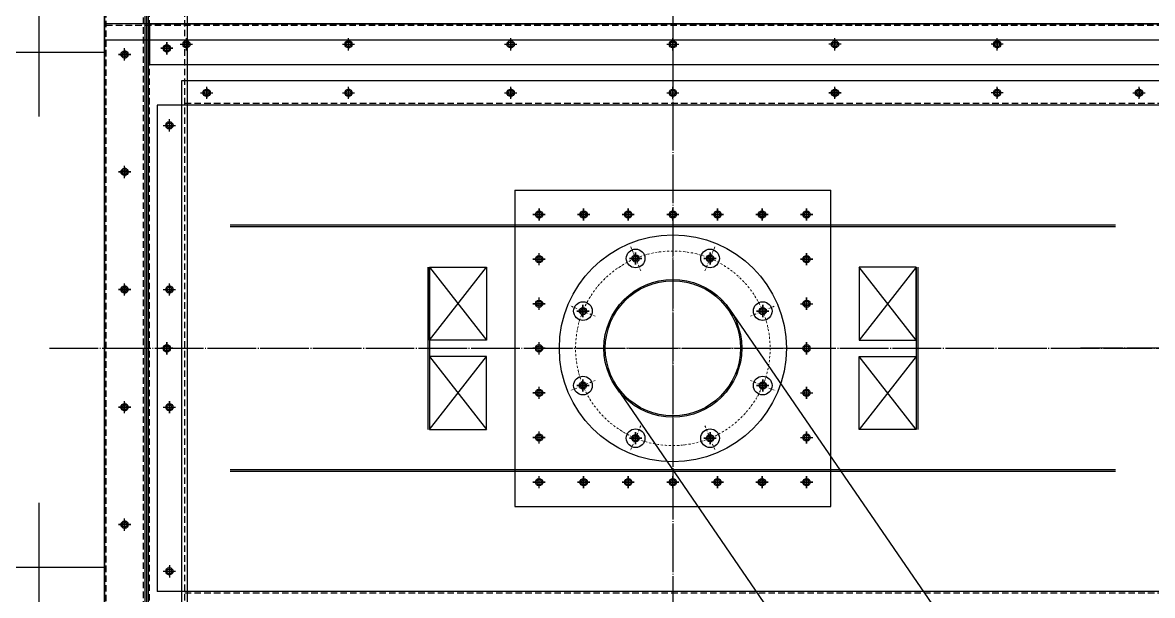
# Model space of a CAD drawing. Header units: millimetres. Extents: x 1037 to 22896, y 879 to 16337.
# Drawn here: x 4051 to 5445, y 11881 to 12587 of the extents above; entities that cross this region are included whole.
import ezdxf

# ---------------------------------------------------------------- set-up
doc = ezdxf.new("R2010")
doc.units = ezdxf.units.MM
for name, pattern in [('CENTER', [65, 60, -2, 1, -2]), ('DGN Style 4', [4.8, 2.4, -1.2, 0, -1.2]), ('HIDDEN', [3, 2, -1])]:
    doc.linetypes.add(name, pattern=pattern)
doc.layers.add('CENTER', color=1, linetype='CENTER')
doc.layers.add('숨은선', color=5, linetype='HIDDEN')
doc.layers.add('L(c)', color=1, linetype='DGN Style 4', lineweight=5)

msp = doc.modelspace()

# ---------------------------------------------------------------- hatches: boundary and pattern name
h = msp.add_hatch()
h.set_pattern_fill('CROSS', scale=50)
h.set_pattern_definition([(0, (-360815.6417647919, 1851827.810480012), (317.5, 317.5), [158.75, -476.25]), (90, (-360736.2667647919, 1851748.435480012), (-317.5, 317.5), [158.75, -476.25])])
h.paths.add_polyline_path([(4152.201720930723, 13785.37601528359), (3852.201720930723, 13785.37601528359), (3852.20172093084, 10585.37601528359), (4152.20172093084, 10585.37601528359)])

# ---------------------------------------------------------------- linework, layer by layer
for p, q in [((4152.138300513005, 13733.37601528347), (4152.138300513005, 10637.37601528359)), ((4152.201720930723, 10637.37601528347), (4152.201720930723, 13733.37601528347)), ((4202.201720930723, 13733.37601528347), (4202.201720930723, 10637.37601528347)), ((4204.201720930723, 13733.37601528347), (4204.201720930723, 10637.37601528347)), ((4206.138300513237, 13733.37601528347), (4206.138300513237, 10637.37601528359)), ((4254.138300513237, 13733.37601528347), (4254.138300513237, 10637.37601528359)), ((4254.201720930723, 13733.37601528347), (4254.201720930956, 10637.37601528347)), ((5554.331996083347, 12585.37601528336), (4152.138300513005, 12585.37601528336)), ((4152.138300513237, 12585.37601528336), (4152.138300513237, 11785.37601528336)), ((5554.331996083347, 12565.37601528336), (4152.138300513237, 12565.37601528336)), ((4247.331996082881, 12515.37601528336), (4247.331996082881, 11855.37601528336)), ((5459.331996082881, 12515.37601528336), (4247.331996082881, 12515.37601528336)), ((5489.331996082881, 12485.37601528336), (4217.331996083114, 12485.37601528336)), ((4658.331996082881, 12380.37601528336), (5048.331996082881, 12380.37601528336)), ((4658.331996082881, 12380.37601528336), (4658.331996082881, 11990.37601528336)), ((5048.331996082881, 11990.37601528336), (5048.331996082881, 12380.37601528336)), ((5399.331996082881, 12337.37601528336), (4307.331996083114, 12337.37601528336)), ((5399.331996082881, 12335.37601528336), (4307.331996083114, 12335.37601528336)), ((4551.331996083114, 12285.37601528336), (4551.331996083114, 12085.37601528347)), ((4553.331996083114, 12285.37601528336), (4553.331996083114, 12085.37601528347)), ((5153.331996082881, 12285.37601528347), (5153.331996082881, 12085.37601528347)), ((5155.331996082881, 12285.37601528347), (5155.331996082881, 12085.37601528347)), ((4923.416551106464, 12233.47128685105), (5775.748369452398, 10992.06380158274)), ((4783.247441059531, 12137.28074371566), (5640.307380341314, 10888.37076743129)), ((5399.331996082881, 12035.37601528347), (4307.331996083114, 12035.37601528336)), ((5399.331996082881, 12033.37601528347), (4307.331996083114, 12033.37601528336)), ((4658.331996082881, 11990.37601528336), (5048.331996082881, 11990.37601528336)), ((5489.331996082881, 11885.37601528347), (4217.331996083114, 11885.37601528336))]:
    msp.add_line(p, q)
at = {"color": 7}
for p, q in [((4208.331996082881, 12535.37601528347), (4208.331996082881, 12585.37601528347)), ((4208.331996082881, 12585.37601528347), (5498.331996082881, 12585.37601528347)), ((4208.331996082881, 12535.37601528347), (5498.331996082881, 12535.37601528347)), ((4217.331996083114, 12485.37601528336), (4217.331996083114, 11885.37601528336)), ((4553.331996083114, 12285.37601528336), (4623.331996083347, 12285.37601528336)), ((4553.331996083114, 12195.37601528336), (4553.331996083114, 12285.37601528336)), ((4553.331996083114, 12285.37601528336), (4623.331996083347, 12195.37601528336)), ((4553.331996083114, 12195.37601528336), (4623.331996083347, 12285.37601528336)), ((4623.331996083347, 12285.37601528336), (4623.331996083347, 12195.37601528336)), ((5153.331996082881, 12285.37601528336), (5083.331996082881, 12285.37601528336)), ((5083.331996082881, 12285.37601528336), (5083.331996082881, 12195.37601528336)), ((5153.331996082881, 12285.37601528336), (5083.331996082881, 12195.37601528336)), ((5153.331996082881, 12195.37601528336), (5083.331996082881, 12285.37601528336)), ((5153.331996082881, 12195.37601528336), (5153.331996082881, 12285.37601528336)), ((4623.331996083347, 12195.37601528336), (4553.331996083114, 12195.37601528336)), ((5083.331996082881, 12195.37601528336), (5153.331996082881, 12195.37601528336)), ((4623.331996083347, 12175.37601528336), (4553.331996083114, 12175.37601528336)), ((4553.331996083114, 12175.37601528336), (4553.331996083114, 12085.37601528336)), ((4553.331996083114, 12085.37601528336), (4623.331996083347, 12175.37601528336)), ((4553.331996083114, 12175.37601528336), (4623.331996083347, 12085.37601528336)), ((4623.331996083347, 12085.37601528336), (4623.331996083347, 12175.37601528336)), ((5083.331996082881, 12085.37601528336), (5083.331996082881, 12175.37601528336)), ((5083.331996082881, 12175.37601528336), (5153.331996082881, 12175.37601528336)), ((5153.331996082881, 12085.37601528336), (5083.331996082881, 12175.37601528336)), ((5153.331996082881, 12175.37601528336), (5083.331996082881, 12085.37601528336)), ((5153.331996082881, 12175.37601528336), (5153.331996082881, 12085.37601528336)), ((4553.331996083114, 12085.37601528336), (4623.331996083347, 12085.37601528336)), ((5153.331996082881, 12085.37601528336), (5083.331996082881, 12085.37601528336))]:
    msp.add_line(p, q, dxfattribs=at)
at = {"color": 1}
for p, q in [((4695.831996082881, 12350.37601528336), (4680.831996082881, 12350.37601528336)), ((4688.331996082881, 12357.87601528336), (4688.331996082881, 12342.87601528336)), ((4750.831996082881, 12350.37601528336), (4735.831996082881, 12350.37601528336)), ((4743.331996082881, 12357.87601528336), (4743.331996082881, 12342.87601528336)), ((4805.831996082881, 12350.37601528336), (4790.831996082881, 12350.37601528336)), ((4798.331996082881, 12357.87601528336), (4798.331996082881, 12342.87601528336)), ((4860.831996082881, 12350.37601528336), (4845.831996082881, 12350.37601528336)), ((4853.331996082881, 12357.87601528336), (4853.331996082881, 12342.87601528336)), ((4915.831996082881, 12350.37601528336), (4900.831996082881, 12350.37601528336)), ((4908.331996082881, 12357.87601528336), (4908.331996082881, 12342.87601528336)), ((4970.831996082881, 12350.37601528336), (4955.831996082881, 12350.37601528336)), ((4963.331996082881, 12357.87601528336), (4963.331996082881, 12342.87601528336)), ((5025.831996082881, 12350.37601528336), (5010.831996082881, 12350.37601528336)), ((5010.831996082881, 12350.37601528347), (5025.831996082881, 12350.37601528347)), ((5018.331996082881, 12357.87601528336), (5018.331996082881, 12342.87601528336)), ((5018.331996082881, 12357.87601528347), (5018.331996082881, 12342.87601528347)), ((4695.831996082881, 12295.37601528347), (4680.831996082881, 12295.37601528347)), ((4688.331996082881, 12287.87601528347), (4688.331996082881, 12302.87601528347)), ((4814.909984199185, 12296.24155918469), (4799.909984199185, 12296.24155918469)), ((4807.409984199185, 12303.74155918469), (4807.409984199185, 12288.74155918469)), ((4906.754007966811, 12296.24155918469), (4891.754007966811, 12296.24155918469)), ((4899.254007966811, 12303.74155918469), (4899.254007966811, 12288.74155918469)), ((5025.831996082881, 12295.37601528336), (5010.831996082881, 12295.37601528336)), ((5010.831996082881, 12295.37601528347), (5025.831996082881, 12295.37601528347)), ((5018.331996082881, 12302.87601528336), (5018.331996082881, 12287.87601528336)), ((5018.331996082881, 12302.87601528347), (5018.331996082881, 12287.87601528347)), ((4695.831996082881, 12240.37601528347), (4680.831996082881, 12240.37601528347)), ((4688.331996082881, 12232.87601528347), (4688.331996082881, 12247.87601528347)), ((4742.466452181427, 12238.79802716717), (4742.466452181427, 12223.79802716717)), ((4964.197539984336, 12238.79802716717), (4964.197539984336, 12223.79802716717)), ((5010.831996082881, 12240.37601528347), (5025.831996082881, 12240.37601528347)), ((5018.331996082881, 12247.87601528347), (5018.331996082881, 12232.87601528347)), ((4749.966452181427, 12231.29802716717), (4734.966452181427, 12231.29802716717)), ((4971.697539984336, 12231.29802716717), (4956.697539984336, 12231.29802716717)), ((4695.831996082881, 12185.37601528347), (4680.831996082881, 12185.37601528347)), ((4688.331996082881, 12177.87601528347), (4688.331996082881, 12192.87601528347)), ((5010.831996082881, 12185.37601528347), (5025.831996082881, 12185.37601528347)), ((5018.331996082881, 12192.87601528347), (5018.331996082881, 12177.87601528347)), ((4749.966452181427, 12139.45400339954), (4734.966452181427, 12139.45400339954)), ((4742.466452181427, 12146.95400339954), (4742.466452181427, 12131.95400339954)), ((4971.697539984336, 12139.45400339954), (4956.697539984336, 12139.45400339954)), ((4964.197539984336, 12146.95400339954), (4964.197539984336, 12131.95400339954)), ((4695.831996082881, 12130.37601528347), (4680.831996082881, 12130.37601528347)), ((4688.331996082881, 12122.87601528347), (4688.331996082881, 12137.87601528347)), ((5010.831996082881, 12130.37601528347), (5025.831996082881, 12130.37601528347)), ((5018.331996082881, 12137.87601528347), (5018.331996082881, 12122.87601528347)), ((4688.331996082881, 12067.87601528347), (4688.331996082881, 12082.87601528347)), ((5018.331996082881, 12082.87601528347), (5018.331996082881, 12067.87601528347)), ((4695.831996082881, 12075.37601528347), (4680.831996082881, 12075.37601528347)), ((4814.909984199185, 12074.51047138202), (4799.909984199185, 12074.51047138202)), ((4807.409984199185, 12082.01047138202), (4807.409984199185, 12067.01047138202)), ((4906.754007966811, 12074.51047138202), (4891.754007966811, 12074.51047138202)), ((4899.254007966811, 12082.01047138202), (4899.254007966811, 12067.01047138202)), ((5010.831996082881, 12075.37601528347), (5025.831996082881, 12075.37601528347)), ((4688.331996082881, 12012.87601528347), (4688.331996082881, 12027.87601528347)), ((4743.331996082881, 12027.87601528336), (4743.331996082881, 12012.87601528336)), ((4798.331996082881, 12027.87601528336), (4798.331996082881, 12012.87601528336)), ((4853.331996082881, 12027.87601528336), (4853.331996082881, 12012.87601528336)), ((4908.331996082881, 12027.87601528336), (4908.331996082881, 12012.87601528336)), ((4963.331996082881, 12027.87601528336), (4963.331996082881, 12012.87601528336)), ((5018.331996082881, 12027.87601528336), (5018.331996082881, 12012.87601528336)), ((5018.331996082881, 12027.87601528347), (5018.331996082881, 12012.87601528347)), ((4695.831996082881, 12020.37601528347), (4680.831996082881, 12020.37601528347)), ((4750.831996082881, 12020.37601528336), (4735.831996082881, 12020.37601528336)), ((4805.831996082881, 12020.37601528336), (4790.831996082881, 12020.37601528336)), ((4860.831996082881, 12020.37601528336), (4845.831996082881, 12020.37601528336)), ((4915.831996082881, 12020.37601528336), (4900.831996082881, 12020.37601528336)), ((4970.831996082881, 12020.37601528336), (4955.831996082881, 12020.37601528336)), ((5025.831996082881, 12020.37601528336), (5010.831996082881, 12020.37601528336)), ((5010.831996082881, 12020.37601528347), (5025.831996082881, 12020.37601528347))]:
    msp.add_line(p, q, dxfattribs=at)
at = {"color": 7}
msp.add_lwpolyline([(4152.201720930723, 13785.37601528359), (3852.201720930723, 13785.37601528359), (3852.20172093084, 10585.37601528359), (4152.20172093084, 10585.37601528359)], close=True, dxfattribs=at)
for centre, radius in [((4229.138300513237, 12555.37601528324), 4.5), ((4229.138300513237, 12555.37601528324), 4.5), ((4229.201720931422, 12555.37601528347), 3), ((4253.331996083114, 12560.37601528347), 4.5), ((4253.331996082881, 12560.37601528347), 3), ((4453.331996082881, 12560.37601528347), 4.5), ((4453.331996082881, 12560.37601528347), 3), ((4653.331996082881, 12560.37601528347), 4.5), ((4653.331996082881, 12560.37601528347), 3), ((4853.331996082881, 12560.37601528347), 4.5), ((4853.331996082881, 12560.37601528347), 3), ((5053.331996083114, 12560.37601528347), 4.5), ((5053.331996082881, 12560.37601528347), 3), ((5253.331996082881, 12560.37601528347), 4.5), ((5253.331996082881, 12560.37601528347), 3), ((4177.138300513237, 12547.87601528336), 4.500000000000001), ((4177.138300513237, 12547.87601528336), 4.5), ((4177.201720930723, 12547.87601528347), 3), ((4177.201720930723, 12547.87601528347), 3), ((4177.201720930723, 12547.87601528347), 3), ((4177.201720930723, 12547.87601528347), 3), ((4278.331996083114, 12500.37601528336), 4.5), ((4278.331996082881, 12500.37601528336), 3), ((4453.331996082881, 12500.37601528336), 4.5), ((4453.331996082881, 12500.37601528336), 3), ((4653.331996082881, 12500.37601528336), 4.5), ((4653.331996082881, 12500.37601528336), 3), ((4853.331996082881, 12500.37601528336), 4.5), ((4853.331996082881, 12500.37601528336), 3), ((5053.331996083347, 12500.37601528336), 4.5), ((5053.331996083114, 12500.37601528336), 3), ((5253.331996083347, 12500.37601528336), 4.5), ((5253.331996083114, 12500.37601528336), 3), ((5428.331996082881, 12500.37601528336), 4.5), ((5428.331996082881, 12500.37601528336), 3), ((4232.331996082881, 12460.37601528336), 4.5), ((4232.331996082881, 12460.37601528336), 3), ((4177.138300513237, 12402.87601528336), 4.500000000000001), ((4177.138300513237, 12402.87601528336), 4.5), ((4177.201720930723, 12402.87601528347), 3), ((4177.201720930723, 12402.87601528347), 3), ((4177.201720930723, 12402.87601528347), 3), ((4177.201720930723, 12402.87601528347), 3), ((4688.331996082881, 12350.37601528336), 4.5), ((4688.331996082881, 12350.37601528336), 3), ((4743.331996082881, 12350.37601528336), 4.5), ((4743.331996082881, 12350.37601528336), 3), ((4798.331996082881, 12350.37601528336), 4.5), ((4798.331996082881, 12350.37601528336), 3), ((4853.331996082881, 12350.37601528336), 4.5), ((4853.331996082881, 12350.37601528336), 3), ((4908.331996082881, 12350.37601528336), 4.5), ((4908.331996082881, 12350.37601528336), 3), ((4963.331996082881, 12350.37601528336), 4.5), ((4963.331996082881, 12350.37601528336), 3), ((5018.331996082881, 12350.37601528336), 4.5), ((5018.331996082881, 12350.37601528347), 4.500000000000001), ((5018.331996082881, 12350.37601528347), 3), ((4853.331996082881, 12185.37601528336), 140), ((4807.409984199185, 12296.24155918469), 11.5), ((4899.254007966811, 12296.24155918469), 11.5), ((4688.331996082881, 12295.37601528347), 4.5), ((4688.331996082881, 12295.37601528347), 3), ((4807.409984199185, 12296.24155918469), 4.5), ((4807.409984199185, 12296.24155918481), 3), ((4899.254007966811, 12296.24155918469), 4.5), ((4899.254007966811, 12296.24155918469), 3), ((5018.331996082881, 12295.37601528336), 4.5), ((5018.331996082881, 12295.37601528347), 4.500000000000001), ((5018.331996082881, 12295.37601528336), 3), ((4853.331996082881, 12185.37601528336), 85), ((4853.331996082881, 12185.37601528336), 83.3), ((4177.138300513237, 12257.87601528336), 4.500000000000001), ((4177.138300513237, 12257.87601528336), 4.5), ((4177.201720930723, 12257.87601528359), 3), ((4177.201720930723, 12257.87601528359), 3), ((4177.201720930723, 12257.87601528359), 3), ((4177.201720930723, 12257.87601528359), 3), ((4177.201720930723, 12257.87601528359), 3), ((4177.201720930723, 12257.87601528359), 3), ((4177.201720930723, 12257.87601528359), 3), ((4177.201720930723, 12257.87601528359), 3), ((4177.201720930723, 12257.87601528347), 3), ((4177.201720930723, 12257.87601528347), 3), ((4177.201720930723, 12257.87601528347), 3), ((4177.201720930723, 12257.87601528347), 3), ((4232.331996083114, 12257.87601528336), 4.5), ((4232.331996082881, 12257.87601528336), 3), ((4688.331996082881, 12240.37601528347), 4.5), ((4688.331996082881, 12240.37601528347), 3), ((4742.466452181427, 12231.29802716717), 11.5), ((4742.466452181427, 12231.29802716717), 4.5), ((4964.197539984336, 12231.29802716717), 11.5), ((4964.197539984336, 12231.29802716717), 4.5), ((5018.331996082881, 12240.37601528347), 4.500000000000001), ((5018.331996082881, 12240.37601528347), 3), ((4742.466452181427, 12231.29802716717), 3), ((4964.197539984336, 12231.29802716717), 3), ((4229.138300513237, 12185.37601528324), 4.5), ((4229.138300513237, 12185.37601528324), 4.5), ((4229.201720931422, 12185.37601528347), 3), ((4688.331996082881, 12185.37601528347), 4.5), ((4688.331996082881, 12185.37601528347), 3), ((5018.331996082881, 12185.37601528347), 4.500000000000001), ((5018.331996082881, 12185.37601528336), 3), ((4742.466452181427, 12139.45400339954), 11.5), ((4742.466452181427, 12139.45400339954), 4.5), ((4742.466452181427, 12139.45400339954), 3), ((4964.197539984336, 12139.45400339966), 11.5), ((4964.197539984336, 12139.45400339954), 4.5), ((4964.197539984336, 12139.45400339943), 3), ((4688.331996082881, 12130.37601528347), 4.5), ((4688.331996082881, 12130.37601528347), 3), ((5018.331996082881, 12130.37601528347), 4.500000000000001), ((5018.331996082881, 12130.37601528347), 3), ((4177.138300513237, 12112.87601528336), 4.500000000000001), ((4177.138300513237, 12112.87601528336), 4.5), ((4177.201720930723, 12112.87601528359), 3), ((4177.201720930723, 12112.87601528359), 3), ((4177.201720930723, 12112.87601528359), 3), ((4177.201720930723, 12112.87601528359), 3), ((4232.331996083114, 12112.87601528336), 4.5), ((4232.331996082881, 12112.87601528336), 3), ((4807.409984199185, 12074.51047138202), 11.5), ((4899.254007966811, 12074.51047138202), 11.5), ((4688.331996082881, 12075.37601528347), 4.5), ((4688.331996082881, 12075.37601528347), 3), ((4807.409984199185, 12074.51047138202), 4.5), ((4807.409984199185, 12074.51047138202), 3), ((4899.254007966811, 12074.51047138202), 4.5), ((4899.254007966811, 12074.51047138202), 3), ((5018.331996082881, 12075.37601528347), 4.500000000000001), ((5018.331996082881, 12075.37601528347), 3), ((4688.331996082881, 12020.37601528347), 4.5), ((4688.331996082881, 12020.37601528347), 3), ((4743.331996082881, 12020.37601528336), 4.5), ((4743.331996082881, 12020.37601528336), 3), ((4798.331996082881, 12020.37601528336), 4.5), ((4798.331996082881, 12020.37601528336), 3), ((4853.331996082881, 12020.37601528336), 4.5), ((4853.331996082881, 12020.37601528336), 3), ((4908.331996082881, 12020.37601528336), 4.5), ((4908.331996082881, 12020.37601528336), 3), ((4963.331996082881, 12020.37601528336), 4.5), ((4963.331996082881, 12020.37601528336), 3), ((5018.331996082881, 12020.37601528336), 4.5), ((5018.331996082881, 12020.37601528347), 4.500000000000001), ((5018.331996082881, 12020.37601528347), 3), ((4177.138300513237, 11967.87601528336), 4.500000000000001), ((4177.138300513237, 11967.87601528336), 4.5), ((4177.201720930723, 11967.87601528359), 3), ((4177.201720930723, 11967.87601528359), 3), ((4177.201720930723, 11967.87601528359), 3), ((4177.201720930723, 11967.87601528359), 3), ((4232.331996082881, 11910.37601528336), 4.5), ((4232.331996082881, 11910.37601528336), 3)]:
    msp.add_circle(centre, radius)
at = {"layer": 'CENTER'}
for p, q in [((4853.331996082881, 12619.35352326518), (4853.331996082881, 11762.635696436)), ((4229.138300513237, 12562.87601528324), (4229.138300513237, 12547.87601528324)), ((4229.138300513237, 12562.87601528324), (4229.138300513237, 12547.87601528324)), ((4229.138300513237, 12549.65059949651), (4229.138300513237, 12561.10143106997)), ((4229.138300513237, 12561.10143106997), (4229.138300513237, 12549.65059949651)), ((4229.138300513237, 12549.65059949651), (4229.138300513237, 12561.10143106997)), ((4229.138300513237, 12561.10143106997), (4229.138300513237, 12549.65059949651)), ((4229.201720931422, 12547.87601528347), (4229.201720931422, 12562.87601528347)), ((4245.831996083114, 12560.37601528347), (4260.831996083114, 12560.37601528347)), ((4245.831996082881, 12560.37601528347), (4260.831996082881, 12560.37601528347)), ((4245.831996082881, 12560.37601528347), (4260.831996082881, 12560.37601528347)), ((4247.606580296153, 12560.37601528347), (4259.057411869609, 12560.37601528347)), ((4247.606580296153, 12560.37601528347), (4259.057411869609, 12560.37601528347)), ((4253.331996082881, 12552.87601528347), (4253.331996082881, 12567.87601528347)), ((4253.331996082881, 12552.87601528347), (4253.331996082881, 12567.87601528347)), ((4253.331996082881, 12552.87601528347), (4253.331996082881, 12567.87601528347)), ((4253.331996082881, 12566.1014310702), (4253.331996082881, 12554.65059949674)), ((4253.331996082881, 12554.65059949674), (4253.331996082881, 12566.1014310702)), ((4253.331996082881, 12566.1014310702), (4253.331996082881, 12554.65059949674)), ((4253.331996082881, 12554.65059949674), (4253.331996082881, 12566.1014310702)), ((4445.831996082881, 12560.37601528347), (4460.831996082881, 12560.37601528347)), ((4445.831996082881, 12560.37601528347), (4460.831996082881, 12560.37601528347)), ((4445.831996082881, 12560.37601528347), (4460.831996082881, 12560.37601528347)), ((4447.606580296153, 12560.37601528347), (4459.057411869609, 12560.37601528347)), ((4447.606580296153, 12560.37601528347), (4459.057411869609, 12560.37601528347)), ((4453.331996082881, 12552.87601528347), (4453.331996082881, 12567.87601528347)), ((4453.331996082881, 12552.87601528347), (4453.331996082881, 12567.87601528347)), ((4453.331996082881, 12552.87601528347), (4453.331996082881, 12567.87601528347)), ((4453.331996082881, 12566.1014310702), (4453.331996082881, 12554.65059949674)), ((4453.331996082881, 12554.65059949674), (4453.331996082881, 12566.1014310702)), ((4453.331996082881, 12566.1014310702), (4453.331996082881, 12554.65059949674)), ((4453.331996082881, 12554.65059949674), (4453.331996082881, 12566.1014310702)), ((4645.831996082881, 12560.37601528347), (4660.831996082881, 12560.37601528347)), ((4645.831996082881, 12560.37601528347), (4660.831996082881, 12560.37601528347)), ((4645.831996082881, 12560.37601528347), (4660.831996082881, 12560.37601528347)), ((4647.606580296153, 12560.37601528347), (4659.057411869609, 12560.37601528347)), ((4647.606580296153, 12560.37601528347), (4659.057411869609, 12560.37601528347)), ((4653.331996082881, 12552.87601528347), (4653.331996082881, 12567.87601528347)), ((4653.331996082881, 12552.87601528347), (4653.331996082881, 12567.87601528347)), ((4653.331996082881, 12552.87601528347), (4653.331996082881, 12567.87601528347)), ((4653.331996082881, 12566.1014310702), (4653.331996082881, 12554.65059949674)), ((4653.331996082881, 12554.65059949674), (4653.331996082881, 12566.1014310702)), ((4653.331996082881, 12566.1014310702), (4653.331996082881, 12554.65059949674)), ((4653.331996082881, 12554.65059949674), (4653.331996082881, 12566.1014310702)), ((4845.831996082881, 12560.37601528347), (4860.831996082881, 12560.37601528347)), ((4845.831996082881, 12560.37601528347), (4860.831996082881, 12560.37601528347)), ((4845.831996082881, 12560.37601528347), (4860.831996082881, 12560.37601528347)), ((4847.606580296153, 12560.37601528347), (4859.057411869609, 12560.37601528347)), ((4847.606580296153, 12560.37601528347), (4859.057411869609, 12560.37601528347)), ((4853.331996082881, 12552.87601528347), (4853.331996082881, 12567.87601528347)), ((4853.331996082881, 12552.87601528347), (4853.331996082881, 12567.87601528347)), ((4853.331996082881, 12566.1014310702), (4853.331996082881, 12554.65059949674)), ((4853.331996082881, 12554.65059949674), (4853.331996082881, 12566.1014310702)), ((4853.331996082881, 12566.1014310702), (4853.331996082881, 12554.65059949674)), ((4853.331996082881, 12554.65059949674), (4853.331996082881, 12566.1014310702)), ((5060.831996083114, 12560.37601528347), (5045.831996083114, 12560.37601528347)), ((5060.831996082881, 12560.37601528347), (5045.831996082881, 12560.37601528347)), ((5060.831996082881, 12560.37601528347), (5045.831996082881, 12560.37601528347)), ((5059.057411869609, 12560.37601528347), (5047.606580296153, 12560.37601528347)), ((5059.057411869609, 12560.37601528347), (5047.606580296153, 12560.37601528347)), ((5053.331996083114, 12552.87601528347), (5053.331996083114, 12567.87601528347)), ((5053.331996082881, 12552.87601528347), (5053.331996082881, 12567.87601528347)), ((5053.331996082881, 12552.87601528347), (5053.331996082881, 12567.87601528347)), ((5053.331996082881, 12566.1014310702), (5053.331996082881, 12554.65059949674)), ((5053.331996082881, 12554.65059949674), (5053.331996082881, 12566.1014310702)), ((5053.331996082881, 12566.1014310702), (5053.331996082881, 12554.65059949674)), ((5053.331996082881, 12554.65059949674), (5053.331996082881, 12566.1014310702)), ((5260.831996083114, 12560.37601528347), (5245.831996083114, 12560.37601528347)), ((5260.831996082881, 12560.37601528347), (5245.831996082881, 12560.37601528347)), ((5260.831996082881, 12560.37601528347), (5245.831996082881, 12560.37601528347)), ((5259.057411869609, 12560.37601528347), (5247.606580296153, 12560.37601528347)), ((5259.057411869609, 12560.37601528347), (5247.606580296153, 12560.37601528347)), ((5253.331996083114, 12552.87601528347), (5253.331996083114, 12567.87601528347)), ((5253.331996082881, 12552.87601528347), (5253.331996082881, 12567.87601528347)), ((5253.331996082881, 12552.87601528347), (5253.331996082881, 12567.87601528347)), ((5253.331996082881, 12566.1014310702), (5253.331996082881, 12554.65059949674)), ((5253.331996082881, 12554.65059949674), (5253.331996082881, 12566.1014310702)), ((5253.331996082881, 12566.1014310702), (5253.331996082881, 12554.65059949674)), ((5253.331996082881, 12554.65059949674), (5253.331996082881, 12566.1014310702)), ((4184.638300513237, 12547.87601528336), (4169.638300513237, 12547.87601528336)), ((4169.638300513237, 12547.87601528336), (4184.638300513237, 12547.87601528336)), ((4182.863716299966, 12547.87601528336), (4171.412884726509, 12547.87601528336)), ((4182.819258802658, 12547.87601528347), (4171.457342223817, 12547.87601528359)), ((4177.138300513237, 12540.37601528336), (4177.138300513237, 12555.37601528336)), ((4177.138300513237, 12540.37601528336), (4177.138300513237, 12555.37601528336)), ((4177.138300513237, 12553.60143107008), (4177.138300513237, 12542.15059949663)), ((4177.138300513237, 12542.15059949663), (4177.138300513237, 12553.60143107008)), ((4177.201720930723, 12552.87601528347), (4177.201720930723, 12542.87601528347)), ((4177.201720930723, 12552.87601528347), (4177.201720930723, 12542.87601528347)), ((4177.201720930723, 12552.87601528347), (4177.201720930723, 12542.87601528347)), ((4177.201720930723, 12552.87601528347), (4177.201720930723, 12542.87601528347)), ((4236.638300513237, 12555.37601528324), (4221.638300513237, 12555.37601528324)), ((4236.638300513237, 12555.37601528324), (4221.638300513237, 12555.37601528324)), ((4221.701720931422, 12555.37601528347), (4236.701720931422, 12555.37601528347)), ((4234.863716299966, 12555.37601528324), (4223.412884726509, 12555.37601528324)), ((4234.863716299966, 12555.37601528324), (4223.412884726509, 12555.37601528324)), ((4270.831996082881, 12500.37601528336), (4285.831996082881, 12500.37601528336)), ((4270.831996082881, 12500.37601528336), (4285.831996082881, 12500.37601528336)), ((4270.831996082881, 12500.37601528336), (4285.831996082881, 12500.37601528336)), ((4272.606580296153, 12500.37601528336), (4284.057411869842, 12500.37601528336)), ((4272.606580296153, 12500.37601528336), (4284.057411869609, 12500.37601528336)), ((4278.331996082881, 12492.87601528336), (4278.331996082881, 12507.87601528336)), ((4278.331996082881, 12492.87601528336), (4278.331996082881, 12507.87601528336)), ((4278.331996082881, 12492.87601528336), (4278.331996082881, 12507.87601528336)), ((4278.331996082881, 12506.10143107008), (4278.331996082881, 12494.65059949663)), ((4278.331996082881, 12494.65059949663), (4278.331996082881, 12506.10143107008)), ((4278.331996082881, 12506.10143107008), (4278.331996082881, 12494.65059949663)), ((4278.331996082881, 12494.65059949663), (4278.331996082881, 12506.10143107008)), ((4445.831996082881, 12500.37601528336), (4460.831996082881, 12500.37601528336)), ((4445.831996082881, 12500.37601528336), (4460.831996082881, 12500.37601528336)), ((4445.831996082881, 12500.37601528336), (4460.831996082881, 12500.37601528336)), ((4447.606580296153, 12500.37601528336), (4459.057411869609, 12500.37601528336)), ((4447.606580296153, 12500.37601528336), (4459.057411869609, 12500.37601528336)), ((4453.331996082881, 12492.87601528336), (4453.331996082881, 12507.87601528336)), ((4453.331996082881, 12492.87601528336), (4453.331996082881, 12507.87601528336)), ((4453.331996082881, 12492.87601528336), (4453.331996082881, 12507.87601528336)), ((4453.331996082881, 12506.10143107008), (4453.331996082881, 12494.65059949663)), ((4453.331996082881, 12494.65059949663), (4453.331996082881, 12506.10143107008)), ((4453.331996082881, 12506.10143107008), (4453.331996082881, 12494.65059949663)), ((4453.331996082881, 12494.65059949663), (4453.331996082881, 12506.10143107008)), ((4645.831996082881, 12500.37601528336), (4660.831996082881, 12500.37601528336)), ((4645.831996082881, 12500.37601528336), (4660.831996082881, 12500.37601528336)), ((4645.831996082881, 12500.37601528336), (4660.831996082881, 12500.37601528336)), ((4647.606580296153, 12500.37601528336), (4659.057411869609, 12500.37601528336)), ((4647.606580296153, 12500.37601528336), (4659.057411869609, 12500.37601528336)), ((4653.331996082881, 12492.87601528336), (4653.331996082881, 12507.87601528336)), ((4653.331996082881, 12492.87601528336), (4653.331996082881, 12507.87601528336)), ((4653.331996082881, 12492.87601528336), (4653.331996082881, 12507.87601528336)), ((4653.331996082881, 12506.10143107008), (4653.331996082881, 12494.65059949663)), ((4653.331996082881, 12494.65059949663), (4653.331996082881, 12506.10143107008)), ((4653.331996082881, 12506.10143107008), (4653.331996082881, 12494.65059949663)), ((4653.331996082881, 12494.65059949663), (4653.331996082881, 12506.10143107008)), ((4845.831996082881, 12500.37601528336), (4860.831996082881, 12500.37601528336)), ((4845.831996082881, 12500.37601528336), (4860.831996082881, 12500.37601528336)), ((4845.831996082881, 12500.37601528336), (4860.831996082881, 12500.37601528336)), ((4847.606580296153, 12500.37601528336), (4859.057411869609, 12500.37601528336)), ((4847.606580296153, 12500.37601528336), (4859.057411869609, 12500.37601528336)), ((4853.331996082881, 12492.87601528336), (4853.331996082881, 12507.87601528336)), ((4853.331996082881, 12492.87601528336), (4853.331996082881, 12507.87601528336)), ((4853.331996082881, 12506.10143107008), (4853.331996082881, 12494.65059949663)), ((4853.331996082881, 12494.65059949663), (4853.331996082881, 12506.10143107008)), ((4853.331996082881, 12506.10143107008), (4853.331996082881, 12494.65059949663)), ((4853.331996082881, 12494.65059949663), (4853.331996082881, 12506.10143107008)), ((5045.831996083347, 12500.37601528336), (5060.831996083347, 12500.37601528336)), ((5060.831996083114, 12500.37601528336), (5045.831996083114, 12500.37601528336)), ((5060.831996083114, 12500.37601528336), (5045.831996083114, 12500.37601528336)), ((5059.057411869842, 12500.37601528336), (5047.606580296386, 12500.37601528336)), ((5059.057411869842, 12500.37601528336), (5047.606580296386, 12500.37601528336)), ((5053.331996083114, 12492.87601528336), (5053.331996083114, 12507.87601528336)), ((5053.331996083114, 12492.87601528336), (5053.331996083114, 12507.87601528336)), ((5053.331996083114, 12492.87601528336), (5053.331996083114, 12507.87601528336)), ((5053.331996083114, 12506.10143107008), (5053.331996083114, 12494.65059949663)), ((5053.331996083114, 12494.65059949663), (5053.331996083114, 12506.10143107008)), ((5053.331996083114, 12506.10143107008), (5053.331996083114, 12494.65059949663)), ((5053.331996083114, 12494.65059949663), (5053.331996083114, 12506.10143107008)), ((5260.831996083114, 12500.37601528336), (5245.831996083114, 12500.37601528336)), ((5260.831996083114, 12500.37601528336), (5245.831996083114, 12500.37601528336)), ((5260.831996083114, 12500.37601528336), (5245.831996083114, 12500.37601528336)), ((5259.057411869842, 12500.37601528336), (5247.606580296386, 12500.37601528336)), ((5259.057411869842, 12500.37601528336), (5247.606580296386, 12500.37601528336)), ((5253.331996083114, 12492.87601528336), (5253.331996083114, 12507.87601528336)), ((5253.331996083114, 12492.87601528336), (5253.331996083114, 12507.87601528336)), ((5253.331996083114, 12492.87601528336), (5253.331996083114, 12507.87601528336)), ((5253.331996083114, 12506.10143107008), (5253.331996083114, 12494.65059949663)), ((5253.331996083114, 12494.65059949663), (5253.331996083114, 12506.10143107008)), ((5253.331996083114, 12506.10143107008), (5253.331996083114, 12494.65059949663)), ((5253.331996083114, 12494.65059949663), (5253.331996083114, 12506.10143107008)), ((5420.831996082881, 12500.37601528336), (5435.831996082881, 12500.37601528336)), ((5420.831996082881, 12500.37601528336), (5435.831996082881, 12500.37601528336)), ((5420.831996082881, 12500.37601528336), (5435.831996082881, 12500.37601528336)), ((5422.606580296153, 12500.37601528336), (5434.057411869609, 12500.37601528336)), ((5422.606580296153, 12500.37601528336), (5434.057411869609, 12500.37601528336)), ((5428.331996082881, 12492.87601528336), (5428.331996082881, 12507.87601528336)), ((5428.331996082881, 12492.87601528336), (5428.331996082881, 12507.87601528336)), ((5428.331996082881, 12492.87601528336), (5428.331996082881, 12507.87601528336)), ((5428.331996082881, 12506.10143107008), (5428.331996082881, 12494.65059949663)), ((5428.331996082881, 12494.65059949663), (5428.331996082881, 12506.10143107008)), ((5428.331996082881, 12506.10143107008), (5428.331996082881, 12494.65059949663)), ((5428.331996082881, 12494.65059949663), (5428.331996082881, 12506.10143107008)), ((4224.831996082881, 12460.37601528336), (4239.831996082881, 12460.37601528336)), ((4224.831996082881, 12460.37601528336), (4239.831996082881, 12460.37601528336)), ((4228.515052225062, 12460.37601528336), (4236.148939940933, 12460.37601528336)), ((4232.331996082881, 12452.87601528336), (4232.331996082881, 12467.87601528336)), ((4232.331996082881, 12455.37601528336), (4232.331996082881, 12465.37601528336)), ((4232.331996082881, 12464.19295914118), (4232.331996082881, 12456.55907142554)), ((4232.331996082881, 12456.55907142554), (4232.331996082881, 12464.19295914118)), ((4184.638300513237, 12402.87601528336), (4169.638300513237, 12402.87601528336)), ((4169.638300513237, 12402.87601528336), (4184.638300513237, 12402.87601528336)), ((4182.863716299966, 12402.87601528336), (4171.412884726509, 12402.87601528336)), ((4182.819258802658, 12402.87601528347), (4171.457342223817, 12402.87601528359)), ((4177.138300513237, 12395.37601528336), (4177.138300513237, 12410.37601528336)), ((4177.138300513237, 12395.37601528336), (4177.138300513237, 12410.37601528336)), ((4177.138300513237, 12408.60143107008), (4177.138300513237, 12397.15059949663)), ((4177.138300513237, 12397.15059949663), (4177.138300513237, 12408.60143107008)), ((4177.201720930723, 12407.87601528347), (4177.201720930723, 12397.87601528347)), ((4177.201720930723, 12407.87601528347), (4177.201720930723, 12397.87601528347)), ((4177.201720930723, 12407.87601528347), (4177.201720930723, 12397.87601528347)), ((4177.201720930723, 12407.87601528347), (4177.201720930723, 12397.87601528347)), ((4680.831996082881, 12350.37601528336), (4695.831996082881, 12350.37601528336)), ((4688.331996082881, 12342.87601528336), (4688.331996082881, 12357.87601528336)), ((4735.831996082881, 12350.37601528336), (4750.831996082881, 12350.37601528336)), ((4743.331996082881, 12342.87601528336), (4743.331996082881, 12357.87601528336)), ((4790.831996082881, 12350.37601528336), (4805.831996082881, 12350.37601528336)), ((4798.331996082881, 12342.87601528336), (4798.331996082881, 12357.87601528336)), ((4845.831996082881, 12350.37601528336), (4860.831996082881, 12350.37601528336)), ((4853.331996082881, 12342.87601528336), (4853.331996082881, 12357.87601528336)), ((4900.831996082881, 12350.37601528336), (4915.831996082881, 12350.37601528336)), ((4908.331996082881, 12342.87601528336), (4908.331996082881, 12357.87601528336)), ((4955.831996082881, 12350.37601528336), (4970.831996082881, 12350.37601528336)), ((4963.331996082881, 12342.87601528336), (4963.331996082881, 12357.87601528336)), ((5010.831996082881, 12350.37601528347), (5025.831996082881, 12350.37601528347)), ((5018.331996082881, 12342.87601528347), (5018.331996082881, 12357.87601528347)), ((4680.831996082881, 12295.37601528347), (4695.831996082881, 12295.37601528347)), ((4688.331996082881, 12287.87601528347), (4688.331996082881, 12302.87601528347)), ((4799.909984198952, 12296.24155918481), (4814.909984198952, 12296.24155918481)), ((4807.409984199185, 12288.74155918481), (4807.409984199185, 12303.74155918481)), ((4891.754007966811, 12296.24155918469), (4906.754007966811, 12296.24155918469)), ((4899.254007966811, 12288.74155918469), (4899.254007966811, 12303.74155918469)), ((5010.831996082881, 12295.37601528336), (5025.831996082881, 12295.37601528336)), ((5018.331996082881, 12287.87601528336), (5018.331996082881, 12302.87601528336)), ((4177.138300513237, 12250.37601528336), (4177.138300513237, 12265.37601528336)), ((4177.138300513237, 12250.37601528336), (4177.138300513237, 12265.37601528336)), ((4177.138300513237, 12263.60143107008), (4177.138300513237, 12252.15059949663)), ((4177.138300513237, 12252.15059949663), (4177.138300513237, 12263.60143107008)), ((4232.331996083114, 12250.37601528336), (4232.331996083114, 12265.37601528336)), ((4232.331996082881, 12250.37601528336), (4232.331996082881, 12265.37601528336)), ((4232.331996082881, 12263.60143107008), (4232.331996082881, 12252.15059949663)), ((4232.331996083114, 12252.15059949663), (4232.331996083114, 12263.60143107008)), ((4184.638300513237, 12257.87601528336), (4169.638300513237, 12257.87601528336)), ((4169.638300513237, 12257.87601528336), (4184.638300513237, 12257.87601528336)), ((4182.863716299966, 12257.87601528336), (4171.412884726509, 12257.87601528336)), ((4182.819258802658, 12257.87601528359), (4171.457342223817, 12257.87601528347)), ((4182.819258802658, 12257.87601528359), (4171.457342223817, 12257.87601528347)), ((4182.819258802658, 12257.87601528347), (4171.457342223817, 12257.87601528359)), ((4177.201720930723, 12252.87601528359), (4177.201720930723, 12262.87601528359)), ((4177.201720930723, 12252.87601528359), (4177.201720930723, 12262.87601528359)), ((4177.201720930723, 12252.87601528359), (4177.201720930723, 12262.87601528359)), ((4177.201720930723, 12252.87601528359), (4177.201720930723, 12262.87601528359)), ((4177.201720930723, 12252.87601528359), (4177.201720930723, 12262.87601528359)), ((4177.201720930723, 12252.87601528359), (4177.201720930723, 12262.87601528359)), ((4177.201720930723, 12252.87601528359), (4177.201720930723, 12262.87601528359)), ((4177.201720930723, 12252.87601528359), (4177.201720930723, 12262.87601528359)), ((4177.201720930723, 12262.87601528347), (4177.201720930723, 12252.87601528347)), ((4177.201720930723, 12262.87601528347), (4177.201720930723, 12252.87601528347)), ((4177.201720930723, 12262.87601528347), (4177.201720930723, 12252.87601528347)), ((4177.201720930723, 12262.87601528347), (4177.201720930723, 12252.87601528347)), ((4224.831996082881, 12257.87601528336), (4239.831996082881, 12257.87601528336)), ((4224.831996082881, 12257.87601528336), (4239.831996082881, 12257.87601528336)), ((4224.831996082881, 12257.87601528336), (4239.831996082881, 12257.87601528336)), ((4226.606580296153, 12257.87601528336), (4238.057411869842, 12257.87601528336)), ((4680.831996082881, 12240.37601528347), (4695.831996082881, 12240.37601528347)), ((4688.331996082881, 12232.87601528347), (4688.331996082881, 12247.87601528347)), ((4742.466452181427, 12223.79802716717), (4742.466452181427, 12238.79802716717)), ((4964.197539984336, 12223.79802716717), (4964.197539984336, 12238.79802716717)), ((5010.831996082881, 12240.37601528347), (5025.831996082881, 12240.37601528347)), ((5018.331996082881, 12232.87601528347), (5018.331996082881, 12247.87601528347)), ((4734.966452181427, 12231.29802716717), (4749.966452181427, 12231.29802716717)), ((4956.697539984103, 12231.29802716717), (4971.697539984103, 12231.29802716717)), ((4084.472264288779, 12185.37601528336), (5606.383475924464, 12185.37601528336)), ((4236.638300513237, 12185.37601528324), (4221.638300513237, 12185.37601528324)), ((4236.638300513237, 12185.37601528324), (4221.638300513237, 12185.37601528324)), ((4221.701720931422, 12185.37601528347), (4236.701720931422, 12185.37601528347)), ((4234.863716299966, 12185.37601528324), (4223.412884726509, 12185.37601528324)), ((4234.863716299966, 12185.37601528324), (4223.412884726509, 12185.37601528324)), ((4229.138300513237, 12192.87601528324), (4229.138300513237, 12177.87601528324)), ((4229.138300513237, 12192.87601528324), (4229.138300513237, 12177.87601528324)), ((4229.138300513237, 12179.65059949651), (4229.138300513237, 12191.10143106997)), ((4229.138300513237, 12191.10143106997), (4229.138300513237, 12179.65059949651)), ((4229.138300513237, 12179.65059949651), (4229.138300513237, 12191.10143106997)), ((4229.138300513237, 12191.10143106997), (4229.138300513237, 12179.65059949651)), ((4229.201720931422, 12177.87601528347), (4229.201720931422, 12192.87601528347)), ((4680.831996082881, 12185.37601528347), (4695.831996082881, 12185.37601528347)), ((4688.331996082881, 12177.87601528347), (4688.331996082881, 12192.87601528347)), ((5010.831996082881, 12185.37601528336), (5025.831996082881, 12185.37601528336)), ((5018.331996082881, 12177.87601528336), (5018.331996082881, 12192.87601528336)), ((9048.21683156825, 12185.37601528359), (5356.201869999146, 12185.37601528359)), ((9048.21683156825, 12185.37601528359), (5356.201869999146, 12185.37601528359)), ((8961.090340317547, 12185.37601528359), (5443.426336115546, 12185.37601528359)), ((4734.966452181427, 12139.45400339954), (4749.966452181427, 12139.45400339954)), ((4742.466452181427, 12131.95400339954), (4742.466452181427, 12146.95400339954)), ((4956.697539984103, 12139.45400339943), (4971.697539984103, 12139.45400339943)), ((4964.197539984336, 12131.95400339943), (4964.197539984336, 12146.95400339943)), ((4680.831996082881, 12130.37601528347), (4695.831996082881, 12130.37601528347)), ((4688.331996082881, 12122.87601528347), (4688.331996082881, 12137.87601528347)), ((5010.831996082881, 12130.37601528347), (5025.831996082881, 12130.37601528347)), ((5018.331996082881, 12122.87601528347), (5018.331996082881, 12137.87601528347)), ((4184.638300513237, 12112.87601528336), (4169.638300513237, 12112.87601528336)), ((4169.638300513237, 12112.87601528336), (4184.638300513237, 12112.87601528336)), ((4182.863716299966, 12112.87601528336), (4171.412884726509, 12112.87601528336)), ((4182.819258802658, 12112.87601528359), (4171.457342223817, 12112.87601528347)), ((4177.138300513237, 12105.37601528336), (4177.138300513237, 12120.37601528336)), ((4177.138300513237, 12105.37601528336), (4177.138300513237, 12120.37601528336)), ((4177.138300513237, 12118.60143107008), (4177.138300513237, 12107.15059949663)), ((4177.138300513237, 12107.15059949663), (4177.138300513237, 12118.60143107008)), ((4177.201720930723, 12107.87601528359), (4177.201720930723, 12117.87601528359)), ((4177.201720930723, 12107.87601528359), (4177.201720930723, 12117.87601528359)), ((4177.201720930723, 12107.87601528359), (4177.201720930723, 12117.87601528359)), ((4177.201720930723, 12107.87601528359), (4177.201720930723, 12117.87601528359)), ((4224.831996082881, 12112.87601528336), (4239.831996082881, 12112.87601528336)), ((4224.831996082881, 12112.87601528336), (4239.831996082881, 12112.87601528336)), ((4224.831996082881, 12112.87601528336), (4239.831996082881, 12112.87601528336)), ((4226.606580296153, 12112.87601528336), (4238.057411869842, 12112.87601528336)), ((4232.331996082881, 12120.37601528336), (4232.331996082881, 12105.37601528336)), ((4232.331996082881, 12105.37601528336), (4232.331996082881, 12120.37601528336)), ((4232.331996082881, 12118.60143107008), (4232.331996082881, 12107.15059949663)), ((4232.331996083114, 12107.15059949663), (4232.331996083114, 12118.60143107008)), ((4688.331996082881, 12067.87601528347), (4688.331996082881, 12082.87601528347)), ((5018.331996082881, 12067.87601528347), (5018.331996082881, 12082.87601528347)), ((4680.831996082881, 12075.37601528347), (4695.831996082881, 12075.37601528347)), ((4799.909984198952, 12074.51047138202), (4814.909984198952, 12074.51047138202)), ((4807.409984199185, 12067.01047138202), (4807.409984199185, 12082.01047138202)), ((4891.754007966578, 12074.51047138202), (4906.754007966578, 12074.51047138202)), ((4899.254007966811, 12067.01047138202), (4899.254007966811, 12082.01047138202)), ((5010.831996082881, 12075.37601528347), (5025.831996082881, 12075.37601528347)), ((4688.331996082881, 12012.87601528347), (4688.331996082881, 12027.87601528347)), ((4743.331996082881, 12012.87601528336), (4743.331996082881, 12027.87601528336)), ((4798.331996082881, 12012.87601528336), (4798.331996082881, 12027.87601528336)), ((4853.331996082881, 12012.87601528336), (4853.331996082881, 12027.87601528336)), ((4908.331996082881, 12012.87601528336), (4908.331996082881, 12027.87601528336)), ((4963.331996082881, 12012.87601528336), (4963.331996082881, 12027.87601528336)), ((5018.331996082881, 12012.87601528347), (5018.331996082881, 12027.87601528347)), ((4680.831996082881, 12020.37601528347), (4695.831996082881, 12020.37601528347)), ((4735.831996082881, 12020.37601528336), (4750.831996082881, 12020.37601528336)), ((4790.831996082881, 12020.37601528336), (4805.831996082881, 12020.37601528336)), ((4845.831996082881, 12020.37601528336), (4860.831996082881, 12020.37601528336)), ((4900.831996082881, 12020.37601528336), (4915.831996082881, 12020.37601528336)), ((4955.831996082881, 12020.37601528336), (4970.831996082881, 12020.37601528336)), ((5010.831996082881, 12020.37601528347), (5025.831996082881, 12020.37601528347)), ((4177.138300513237, 11960.37601528336), (4177.138300513237, 11975.37601528336)), ((4177.138300513237, 11960.37601528336), (4177.138300513237, 11975.37601528336)), ((4177.138300513237, 11973.60143107008), (4177.138300513237, 11962.15059949663)), ((4177.138300513237, 11962.15059949663), (4177.138300513237, 11973.60143107008)), ((4177.201720930723, 11962.87601528359), (4177.201720930723, 11972.87601528359)), ((4177.201720930723, 11962.87601528359), (4177.201720930723, 11972.87601528359)), ((4177.201720930723, 11962.87601528359), (4177.201720930723, 11972.87601528359)), ((4177.201720930723, 11962.87601528359), (4177.201720930723, 11972.87601528359)), ((4184.638300513237, 11967.87601528336), (4169.638300513237, 11967.87601528336)), ((4169.638300513237, 11967.87601528336), (4184.638300513237, 11967.87601528336)), ((4182.863716299966, 11967.87601528336), (4171.412884726509, 11967.87601528336)), ((4182.819258802658, 11967.87601528359), (4171.457342223817, 11967.87601528347)), ((4232.331996082881, 11917.87601528336), (4232.331996082881, 11902.87601528336)), ((4232.331996082881, 11917.87601528336), (4232.331996082881, 11902.87601528336)), ((4232.331996082881, 11904.65059949663), (4232.331996082881, 11916.10143107008)), ((4232.331996083114, 11916.10143107008), (4232.331996083114, 11904.65059949663)), ((4224.831996082881, 11910.37601528336), (4239.831996082881, 11910.37601528336)), ((4224.831996082881, 11910.37601528336), (4239.831996082881, 11910.37601528336)), ((4226.606580296153, 11910.37601528336), (4238.057411869842, 11910.37601528336))]:
    msp.add_line(p, q, dxfattribs=at)
at = {"layer": 'L(c)'}
for p, q in [((4853.331996082881, 12020.37601528336), (4853.331996082881, 12350.37601528336)), ((4853.331996082881, 12040.37601528336), (4853.331996082881, 12330.37601528336)), ((4813.724260833202, 12280.99754689827), (4801.095707565168, 12311.48557147123)), ((4892.939731332794, 12280.99754689827), (4905.568284600828, 12311.48557147112)), ((4757.71046446808, 12224.98375053315), (4727.222439895238, 12237.6123038013)), ((4948.953527697915, 12224.98375053315), (4979.441552270757, 12237.61230380119)), ((4688.331996082881, 12185.37601528336), (5018.331996082881, 12185.37601528336)), ((4708.331996082881, 12185.37601528336), (4998.331996082881, 12185.37601528336)), ((4757.71046446808, 12145.76828003356), (4727.222439895006, 12133.13972676564)), ((4948.953527697915, 12145.76828003356), (4979.441552270757, 12133.13972676541)), ((4813.724260833202, 12089.75448366856), (4801.095707565168, 12059.2664590956)), ((4892.939731332794, 12089.75448366856), (4905.568284600595, 12059.2664590956))]:
    msp.add_line(p, q, dxfattribs=at)
msp.add_circle((4853.331996082881, 12185.37601528336), 120, dxfattribs=at)
at = {"layer": '숨은선', "ltscale": 4}
for p, q in [((4154.201720930723, 10637.37601528347), (4154.201720930723, 13733.37601528347)), ((4200.201720930723, 13733.37601528347), (4200.201720930723, 10637.37601528347)), ((4204.138300513237, 13733.37601528347), (4204.138300513237, 10637.37601528359)), ((4207.40172093091, 13730.17601528352), (4207.40172093091, 10637.37601528347)), ((4251.00172093077, 13730.17601528352), (4251.001720931003, 10637.37601528347)), ((5554.331996083347, 12583.37601528336), (4152.138300513005, 12583.37601528336)), ((5459.331996083114, 12487.37601528336), (4247.331996083114, 12487.37601528336)), ((5459.331996083114, 11883.37601528347), (4247.331996083114, 11883.37601528336))]:
    msp.add_line(p, q, dxfattribs=at)

doc.saveas('drawing.dxf')
